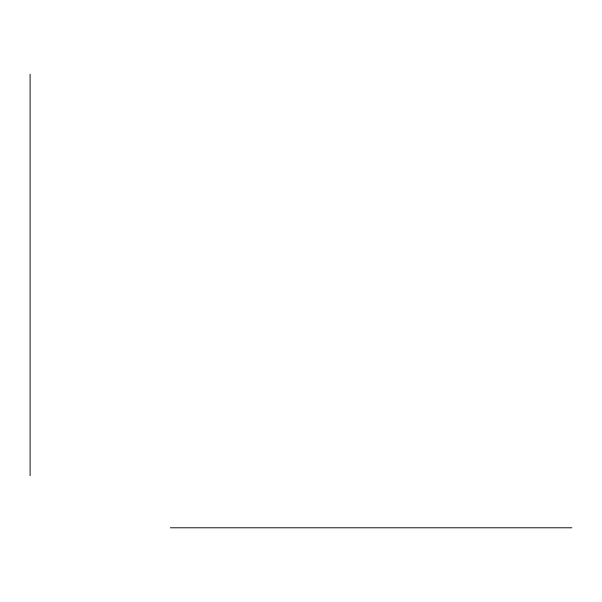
<?xml version="1.0" encoding="UTF-8"?>
<svg xmlns="http://www.w3.org/2000/svg" width="602" height="602" viewBox="0 0 602 602"><rect width="100%" height="100%" fill="white"/><g stroke="black" fill="none" stroke-linecap="round" stroke-linejoin="round"><path stroke-width="0.9" d="M170.411 527.788L571.9 527.788M30.1 74.212L30.1 475.693"/></g></svg>
